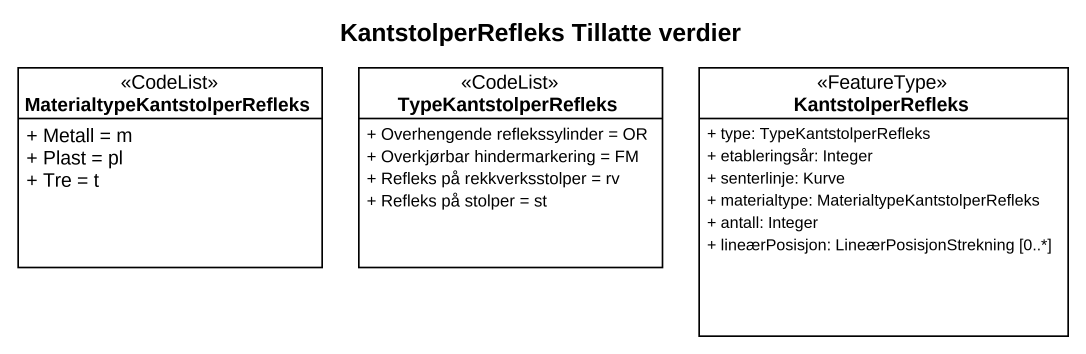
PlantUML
@startuml
title KantstolperRefleks Tillatte verdier
hide circle
hide empty members
skinparam classAttributeIconSize 0
class "MaterialtypeKantstolperRefleks" as MaterialtypeKantstolperRefle <<CodeList>> {
  + Metall = m
  + Plast = pl
  + Tre = t
}
class TypeKantstolperRefleks <<CodeList>> {
  + Overhengende reflekssylinder = OR
  + Overkjørbar hindermarkering = FM
  + Refleks på rekkverksstolper = rv
  + Refleks på stolper = st
}
class KantstolperRefleks <<FeatureType>> {
  + type: TypeKantstolperRefleks
  + etableringsår: Integer
  + senterlinje: Kurve
  + materialtype: MaterialtypeKantstolperRefleks
  + antall: Integer
  + lineærPosisjon: LineærPosisjonStrekning [0..*]
}
@enduml
